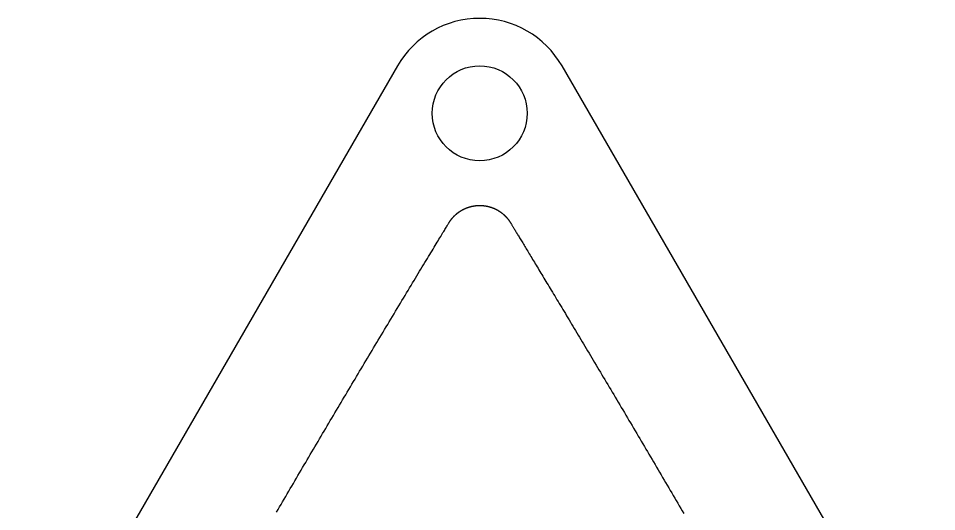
# Model space of a CAD drawing. Extents: x -3 to 136, y 0 to 121.
# Drawn here: x 52.1 to 81.09, y 105.88 to 121.47 of the extents above; entities that cross this region are included whole.
import ezdxf

# ---------------------------------------------------------------- set-up
doc = ezdxf.new("R2010")
doc.units = 0
doc.layers.get('0').update_dxf_attribs({"linetype": 'CONTINUOUS'})

msp = doc.modelspace()

# ---------------------------------------------------------------- linework, layer by layer
msp.add_lwpolyline([(69.26408, 119.9689, 0.57735027), (64.06792, 119.9689), (-2.59808, 4.5, 0.57735027), (0, 0), (133.332, 0, 0.57735027), (135.93008, 4.5)], format="xyb", close=True)
for points in [[(65.6923, 115.007, 0), (65.6951, 115.012, 0), (65.6978, 115.016, 0), (65.7005, 115.021, 0), (65.7033, 115.025, 0), (65.7061, 115.03, 0), (65.7089, 115.034, 0), (65.7117, 115.039, 0), (65.7145, 115.043, 0), (65.7174, 115.047, 0), (65.7203, 115.052, 0), (65.7232, 115.056, 0), (65.7261, 115.061, 0), (65.7291, 115.065, 0), (65.732, 115.069, 0), (65.735, 115.074, 0), (65.738, 115.078, 0), (65.741, 115.082, 0), (65.7441, 115.086, 0), (65.7472, 115.091, 0), (65.7502, 115.095, 0), (65.7533, 115.099, 0), (65.7565, 115.103, 0), (65.7596, 115.107, 0), (65.7628, 115.112, 0), (65.766, 115.116, 0), (65.7692, 115.12, 0), (65.7724, 115.124, 0), (65.7756, 115.128, 0), (65.7789, 115.132, 0), (65.7822, 115.136, 0), (65.7854, 115.14, 0), (65.7888, 115.144, 0), (65.7921, 115.149, 0), (65.7955, 115.153, 0), (65.7988, 115.157, 0), (65.8022, 115.161, 0), (65.8056, 115.165, 0), (65.8091, 115.168, 0), (65.8125, 115.172, 0), (65.816, 115.176, 0), (65.8194, 115.18, 0), (65.8229, 115.184, 0), (65.8265, 115.188, 0), (65.83, 115.192, 0), (65.8336, 115.196, 0), (65.8371, 115.2, 0), (65.8407, 115.203, 0), (65.8443, 115.207, 0), (65.848, 115.211, 0), (65.8516, 115.215, 0), (65.8553, 115.219, 0), (65.859, 115.222, 0), (65.8627, 115.226, 0), (65.8664, 115.23, 0), (65.8701, 115.233, 0), (65.8739, 115.237, 0), (65.8776, 115.241, 0), (65.8814, 115.244, 0), (65.8852, 115.248, 0), (65.8891, 115.252, 0), (65.8929, 115.255, 0), (65.8967, 115.259, 0), (65.9006, 115.262, 0), (65.9045, 115.266, 0), (65.9084, 115.269, 0), (65.9123, 115.273, 0), (65.9162, 115.276, 0), (65.9202, 115.28, 0), (65.9241, 115.283, 0), (65.9281, 115.286, 0), (65.9321, 115.29, 0), (65.9361, 115.293, 0), (65.9401, 115.297, 0), (65.9442, 115.3, 0), (65.9482, 115.303, 0), (65.9523, 115.307, 0), (65.9564, 115.31, 0), (65.9605, 115.313, 0), (65.9646, 115.316, 0), (65.9687, 115.32, 0), (65.9729, 115.323, 0), (65.977, 115.326, 0), (65.9812, 115.329, 0), (65.9854, 115.332, 0), (65.9896, 115.335, 0), (65.9938, 115.338, 0), (65.9981, 115.342, 0), (66.0023, 115.345, 0), (66.0066, 115.348, 0), (66.0108, 115.351, 0), (66.0151, 115.354, 0), (66.0194, 115.357, 0), (66.0237, 115.36, 0), (66.0281, 115.363, 0), (66.0324, 115.366, 0), (66.0368, 115.368, 0), (66.0411, 115.371, 0), (66.0455, 115.374, 0), (66.0499, 115.377, 0), (66.0543, 115.38, 0), (66.0588, 115.383, 0), (66.0632, 115.385, 0), (66.0677, 115.388, 0), (66.0721, 115.391, 0), (66.0766, 115.394, 0), (66.0811, 115.396, 0), (66.0856, 115.399, 0), (66.0901, 115.402, 0), (66.0947, 115.404, 0), (66.0992, 115.407, 0), (66.1038, 115.41, 0), (66.1083, 115.412, 0), (66.1129, 115.415, 0), (66.1175, 115.417, 0), (66.1221, 115.42, 0), (66.1267, 115.422, 0), (66.1313, 115.425, 0), (66.1359, 115.427, 0), (66.1406, 115.43, 0), (66.1452, 115.432, 0), (66.1499, 115.434, 0), (66.1546, 115.437, 0), (66.1593, 115.439, 0), (66.1639, 115.442, 0), (66.1686, 115.444, 0), (66.1734, 115.446, 0), (66.1781, 115.448, 0), (66.1828, 115.451, 0), (66.1876, 115.453, 0), (66.1923, 115.455, 0), (66.1971, 115.457, 0), (66.2018, 115.459, 0), (66.2066, 115.461, 0), (66.2114, 115.463, 0), (66.2162, 115.466, 0), (66.221, 115.468, 0), (66.2258, 115.47, 0), (66.2306, 115.472, 0), (66.2355, 115.474, 0), (66.2403, 115.476, 0), (66.2452, 115.478, 0), (66.25, 115.479, 0), (66.2549, 115.481, 0), (66.2598, 115.483, 0), (66.2647, 115.485, 0), (66.2696, 115.487, 0), (66.2745, 115.489, 0), (66.2794, 115.491, 0), (66.2843, 115.492, 0), (66.2892, 115.494, 0), (66.2941, 115.496, 0), (66.2991, 115.497, 0), (66.304, 115.499, 0), (66.309, 115.501, 0), (66.314, 115.502, 0), (66.3189, 115.504, 0), (66.3239, 115.506, 0), (66.3289, 115.507, 0), (66.3339, 115.509, 0), (66.3389, 115.51, 0), (66.3439, 115.512, 0), (66.3489, 115.513, 0), (66.3539, 115.515, 0), (66.359, 115.516, 0), (66.364, 115.517, 0), (66.369, 115.519, 0), (66.3741, 115.52, 0), (66.3791, 115.521, 0), (66.3842, 115.523, 0), (66.3893, 115.524, 0), (66.3944, 115.525, 0), (66.3994, 115.527, 0), (66.4045, 115.528, 0), (66.4096, 115.529, 0), (66.4147, 115.53, 0), (66.4198, 115.531, 0), (66.4249, 115.532, 0), (66.43, 115.533, 0), (66.4352, 115.535, 0), (66.4403, 115.536, 0), (66.4454, 115.537, 0), (66.4506, 115.538, 0), (66.4557, 115.539, 0), (66.4609, 115.54, 0), (66.466, 115.54, 0), (66.4712, 115.541, 0), (66.4763, 115.542, 0), (66.4815, 115.543, 0), (66.4867, 115.544, 0), (66.4919, 115.545, 0), (66.4971, 115.546, 0), (66.5022, 115.546, 0), (66.5074, 115.547, 0), (66.5126, 115.548, 0), (66.5178, 115.548, 0), (66.523, 115.549, 0), (66.5282, 115.55, 0), (66.5335, 115.55, 0), (66.5387, 115.551, 0), (66.5439, 115.552, 0), (66.5491, 115.552, 0), (66.5543, 115.553, 0), (66.5595, 115.553, 0), (66.5647, 115.554, 0), (66.57, 115.554, 0), (66.5752, 115.555, 0), (66.5804, 115.555, 0), (66.5856, 115.555, 0), (66.5908, 115.556, 0), (66.5961, 115.556, 0), (66.6013, 115.556, 0), (66.6065, 115.557, 0), (66.6117, 115.557, 0), (66.617, 115.557, 0), (66.6222, 115.557, 0), (66.6274, 115.558, 0), (66.6326, 115.558, 0), (66.6379, 115.558, 0), (66.6431, 115.558, 0), (66.6483, 115.558, 0), (66.6535, 115.558, 0), (66.6588, 115.558, 0), (66.664, 115.558, 0), (66.6692, 115.558, 0), (66.6745, 115.558, 0), (66.6797, 115.558, 0), (66.6849, 115.558, 0), (66.6901, 115.558, 0), (66.6954, 115.558, 0), (66.7006, 115.558, 0), (66.7058, 115.557, 0), (66.711, 115.557, 0), (66.7162, 115.557, 0), (66.7215, 115.557, 0), (66.7267, 115.557, 0), (66.7319, 115.556, 0), (66.7371, 115.556, 0), (66.7423, 115.556, 0), (66.7475, 115.555, 0), (66.7527, 115.555, 0), (66.7579, 115.554, 0), (66.7632, 115.554, 0), (66.7684, 115.554, 0), (66.7736, 115.553, 0), (66.7788, 115.553, 0), (66.784, 115.552, 0), (66.7892, 115.551, 0), (66.7944, 115.551, 0), (66.7995, 115.55, 0), (66.8047, 115.55, 0), (66.8099, 115.549, 0), (66.8151, 115.548, 0), (66.8203, 115.548, 0), (66.8255, 115.547, 0), (66.8306, 115.546, 0), (66.8358, 115.545, 0), (66.841, 115.545, 0), (66.8461, 115.544, 0), (66.8513, 115.543, 0), (66.8565, 115.542, 0), (66.8616, 115.541, 0), (66.8668, 115.54, 0), (66.8719, 115.539, 0), (66.8771, 115.538, 0), (66.8822, 115.537, 0), (66.8873, 115.536, 0), (66.8925, 115.535, 0), (66.8976, 115.534, 0), (66.9027, 115.533, 0), (66.9079, 115.532, 0), (66.913, 115.531, 0), (66.9181, 115.53, 0), (66.9232, 115.529, 0), (66.9283, 115.528, 0), (66.9334, 115.526, 0), (66.9385, 115.525, 0), (66.9436, 115.524, 0), (66.9487, 115.523, 0), (66.9538, 115.521, 0), (66.9588, 115.52, 0), (66.9639, 115.519, 0), (66.969, 115.517, 0), (66.974, 115.516, 0), (66.9791, 115.514, 0), (66.9841, 115.513, 0), (66.9891, 115.511, 0), (66.9941, 115.51, 0), (66.9992, 115.508, 0), (67.0042, 115.507, 0), (67.0092, 115.505, 0), (67.0141, 115.504, 0), (67.0191, 115.502, 0), (67.0241, 115.5, 0), (67.0291, 115.499, 0), (67.034, 115.497, 0), (67.039, 115.495, 0), (67.0439, 115.494, 0), (67.0488, 115.492, 0), (67.0538, 115.49, 0), (67.0587, 115.488, 0), (67.0636, 115.487, 0), (67.0685, 115.485, 0), (67.0734, 115.483, 0), (67.0782, 115.481, 0), (67.0831, 115.479, 0), (67.088, 115.477, 0), (67.0928, 115.475, 0), (67.0977, 115.473, 0), (67.1025, 115.471, 0), (67.1073, 115.469, 0), (67.1121, 115.467, 0), (67.1169, 115.465, 0), (67.1217, 115.463, 0), (67.1265, 115.461, 0), (67.1313, 115.459, 0), (67.136, 115.457, 0), (67.1408, 115.454, 0), (67.1455, 115.452, 0), (67.1503, 115.45, 0), (67.155, 115.448, 0), (67.1597, 115.446, 0), (67.1644, 115.443, 0), (67.1691, 115.441, 0), (67.1738, 115.439, 0), (67.1784, 115.436, 0), (67.1831, 115.434, 0), (67.1878, 115.432, 0), (67.1924, 115.429, 0), (67.197, 115.427, 0), (67.2016, 115.424, 0), (67.2062, 115.422, 0), (67.2108, 115.419, 0), (67.2154, 115.417, 0), (67.22, 115.414, 0), (67.2245, 115.412, 0), (67.2291, 115.409, 0), (67.2336, 115.407, 0), (67.2381, 115.404, 0), (67.2427, 115.401, 0), (67.2472, 115.399, 0), (67.2516, 115.396, 0), (67.2561, 115.393, 0), (67.2606, 115.391, 0), (67.265, 115.388, 0), (67.2695, 115.385, 0), (67.2739, 115.382, 0), (67.2783, 115.379, 0), (67.2827, 115.377, 0), (67.2871, 115.374, 0), (67.2915, 115.371, 0), (67.2959, 115.368, 0), (67.3002, 115.365, 0), (67.3046, 115.362, 0), (67.3089, 115.359, 0), (67.3132, 115.356, 0), (67.3175, 115.353, 0), (67.3218, 115.35, 0), (67.3261, 115.347, 0), (67.3303, 115.344, 0), (67.3346, 115.341, 0), (67.3388, 115.338, 0), (67.343, 115.335, 0), (67.3472, 115.332, 0), (67.3514, 115.329, 0), (67.3556, 115.325, 0), (67.3598, 115.322, 0), (67.3639, 115.319, 0), (67.3681, 115.316, 0), (67.3722, 115.313, 0), (67.3763, 115.309, 0), (67.3804, 115.306, 0), (67.3844, 115.303, 0), (67.3885, 115.299, 0), (67.3925, 115.296, 0), (67.3965, 115.293, 0), (67.4005, 115.289, 0), (67.4045, 115.286, 0), (67.4085, 115.283, 0), (67.4124, 115.279, 0), (67.4164, 115.276, 0), (67.4203, 115.272, 0), (67.4242, 115.269, 0), (67.4281, 115.265, 0), (67.432, 115.262, 0), (67.4358, 115.258, 0), (67.4397, 115.255, 0), (67.4435, 115.251, 0), (67.4473, 115.247, 0), (67.4511, 115.244, 0), (67.4548, 115.24, 0), (67.4586, 115.237, 0), (67.4623, 115.233, 0), (67.466, 115.229, 0), (67.4697, 115.226, 0), (67.4734, 115.222, 0), (67.4771, 115.218, 0), (67.4807, 115.214, 0), (67.4844, 115.211, 0), (67.488, 115.207, 0), (67.4916, 115.203, 0), (67.4952, 115.199, 0), (67.4987, 115.195, 0), (67.5023, 115.192, 0), (67.5058, 115.188, 0), (67.5093, 115.184, 0), (67.5128, 115.18, 0), (67.5163, 115.176, 0), (67.5197, 115.172, 0), (67.5232, 115.168, 0), (67.5266, 115.164, 0), (67.53, 115.16, 0), (67.5333, 115.156, 0), (67.5367, 115.152, 0), (67.5401, 115.148, 0), (67.5434, 115.144, 0), (67.5467, 115.14, 0), (67.55, 115.136, 0), (67.5532, 115.132, 0), (67.5565, 115.128, 0), (67.5597, 115.124, 0), (67.5629, 115.12, 0), (67.5661, 115.116, 0), (67.5693, 115.112, 0), (67.5725, 115.107, 0), (67.5756, 115.103, 0), (67.5787, 115.099, 0), (67.5818, 115.095, 0), (67.5849, 115.091, 0), (67.588, 115.086, 0), (67.591, 115.082, 0), (67.594, 115.078, 0), (67.597, 115.073, 0), (67.6, 115.069, 0), (67.603, 115.065, 0), (67.6059, 115.061, 0), (67.6088, 115.056, 0), (67.6117, 115.052, 0), (67.6146, 115.047, 0), (67.6175, 115.043, 0), (67.6203, 115.039, 0), (67.6231, 115.034, 0), (67.6259, 115.03, 0), (67.6287, 115.025, 0), (67.6315, 115.021, 0), (67.6342, 115.016, 0), (67.6369, 115.012, 0), (67.6397, 115.007, 0)], [(60.2482, 105.866, 0), (60.2964, 105.948, 0), (60.3446, 106.031, 0), (60.3928, 106.114, 0), (60.4411, 106.196, 0), (60.4895, 106.279, 0), (60.5378, 106.362, 0), (60.5863, 106.445, 0), (60.6348, 106.528, 0), (60.6833, 106.611, 0), (60.7319, 106.693, 0), (60.7805, 106.777, 0), (60.8292, 106.86, 0), (60.8779, 106.943, 0), (60.9267, 107.026, 0), (60.9754, 107.109, 0), (61.0242, 107.192, 0), (61.0729, 107.275, 0), (61.1216, 107.358, 0), (61.1702, 107.441, 0), (61.2189, 107.523, 0), (61.2675, 107.606, 0), (61.3161, 107.689, 0), (61.3648, 107.771, 0), (61.4134, 107.854, 0), (61.462, 107.936, 0), (61.5106, 108.019, 0), (61.5592, 108.101, 0), (61.6077, 108.183, 0), (61.6563, 108.266, 0), (61.7049, 108.348, 0), (61.7535, 108.43, 0), (61.802, 108.513, 0), (61.8506, 108.595, 0), (61.8992, 108.677, 0), (61.9478, 108.759, 0), (61.9964, 108.841, 0), (62.045, 108.923, 0), (62.0936, 109.005, 0), (62.1422, 109.087, 0), (62.1908, 109.169, 0), (62.2395, 109.251, 0), (62.2881, 109.333, 0), (62.3368, 109.415, 0), (62.3855, 109.497, 0), (62.4342, 109.579, 0), (62.4829, 109.662, 0), (62.5317, 109.744, 0), (62.5804, 109.826, 0), (62.6292, 109.908, 0), (62.678, 109.99, 0), (62.7268, 110.072, 0), (62.7757, 110.154, 0), (62.8246, 110.236, 0), (62.8735, 110.318, 0), (62.9225, 110.4, 0), (62.9714, 110.482, 0), (63.0204, 110.564, 0), (63.0695, 110.647, 0), (63.1186, 110.729, 0), (63.1677, 110.811, 0), (63.2168, 110.893, 0), (63.266, 110.976, 0), (63.3153, 111.058, 0), (63.3645, 111.14, 0), (63.4139, 111.223, 0), (63.4632, 111.305, 0), (63.5126, 111.388, 0), (63.5621, 111.471, 0), (63.6116, 111.553, 0), (63.6611, 111.636, 0), (63.7107, 111.719, 0), (63.7604, 111.801, 0), (63.8101, 111.884, 0), (63.8599, 111.967, 0), (63.9097, 112.05, 0), (63.9595, 112.133, 0), (64.0095, 112.217, 0), (64.0595, 112.3, 0), (64.1095, 112.383, 0), (64.1596, 112.466, 0), (64.2096, 112.55, 0), (64.2591, 112.632, 0), (64.3081, 112.713, 0), (64.3566, 112.794, 0), (64.4047, 112.874, 0), (64.4522, 112.953, 0), (64.4991, 113.031, 0), (64.5455, 113.108, 0), (64.5913, 113.184, 0), (64.6365, 113.259, 0), (64.681, 113.333, 0), (64.7249, 113.405, 0), (64.7681, 113.477, 0), (64.8106, 113.547, 0), (64.8524, 113.617, 0), (64.8935, 113.685, 0), (64.9338, 113.752, 0), (64.9733, 113.817, 0), (65.012, 113.881, 0), (65.0499, 113.944, 0), (65.0869, 114.005, 0), (65.1231, 114.065, 0), (65.1584, 114.124, 0), (65.1928, 114.181, 0), (65.2263, 114.236, 0), (65.2588, 114.29, 0), (65.2904, 114.342, 0), (65.3209, 114.393, 0), (65.3505, 114.441, 0), (65.379, 114.489, 0), (65.4065, 114.534, 0), (65.4329, 114.578, 0), (65.4582, 114.62, 0), (65.4824, 114.66, 0), (65.5055, 114.698, 0), (65.5274, 114.734, 0), (65.5481, 114.768, 0), (65.5676, 114.801, 0), (65.5859, 114.831, 0), (65.603, 114.859, 0), (65.6188, 114.885, 0), (65.6333, 114.909, 0), (65.6465, 114.931, 0), (65.6584, 114.951, 0), (65.669, 114.969, 0), (65.6782, 114.984, 0), (65.686, 114.997, 0), (65.6923, 115.007, 0)], [(67.6397, 115.007, 0), (67.644, 115, 0), (67.649, 114.992, 0), (67.6545, 114.983, 0), (67.6607, 114.972, 0), (67.6675, 114.961, 0), (67.6749, 114.949, 0), (67.6829, 114.936, 0), (67.6915, 114.921, 0), (67.7007, 114.906, 0), (67.7105, 114.89, 0), (67.7209, 114.873, 0), (67.7318, 114.855, 0), (67.7434, 114.836, 0), (67.7555, 114.816, 0), (67.7681, 114.795, 0), (67.7813, 114.773, 0), (67.7951, 114.75, 0), (67.8095, 114.726, 0), (67.8243, 114.702, 0), (67.8398, 114.676, 0), (67.8558, 114.65, 0), (67.8723, 114.622, 0), (67.8893, 114.594, 0), (67.9069, 114.565, 0), (67.925, 114.535, 0), (67.9436, 114.504, 0), (67.9628, 114.473, 0), (67.9824, 114.44, 0), (68.0026, 114.407, 0), (68.0233, 114.373, 0), (68.0444, 114.338, 0), (68.0661, 114.302, 0), (68.0883, 114.265, 0), (68.1109, 114.228, 0), (68.134, 114.19, 0), (68.1576, 114.151, 0), (68.1817, 114.111, 0), (68.2063, 114.07, 0), (68.2313, 114.029, 0), (68.2568, 113.986, 0), (68.2827, 113.943, 0), (68.3092, 113.9, 0), (68.336, 113.855, 0), (68.3633, 113.81, 0), (68.391, 113.764, 0), (68.4192, 113.717, 0), (68.4478, 113.67, 0), (68.4769, 113.622, 0), (68.5064, 113.573, 0), (68.5362, 113.523, 0), (68.5666, 113.473, 0), (68.5973, 113.422, 0), (68.6284, 113.371, 0), (68.6599, 113.318, 0), (68.6919, 113.265, 0), (68.7242, 113.212, 0), (68.7569, 113.157, 0), (68.79, 113.102, 0), (68.8235, 113.047, 0), (68.8574, 112.99, 0), (68.8917, 112.933, 0), (68.9263, 112.876, 0), (68.9613, 112.818, 0), (68.9966, 112.759, 0), (69.0324, 112.7, 0), (69.0684, 112.64, 0), (69.1048, 112.579, 0), (69.1416, 112.518, 0), (69.1787, 112.456, 0), (69.2162, 112.394, 0), (69.254, 112.331, 0), (69.2921, 112.267, 0), (69.3305, 112.203, 0), (69.3693, 112.139, 0), (69.4083, 112.073, 0), (69.4477, 112.008, 0), (69.4874, 111.942, 0), (69.5274, 111.875, 0), (69.5677, 111.808, 0), (69.6083, 111.74, 0), (69.6492, 111.672, 0), (69.6904, 111.603, 0), (69.7319, 111.534, 0), (69.7736, 111.464, 0), (69.8157, 111.394, 0), (69.858, 111.323, 0), (69.9005, 111.252, 0), (69.9433, 111.18, 0), (69.9864, 111.108, 0), (70.0298, 111.036, 0), (70.0734, 110.963, 0), (70.1172, 110.889, 0), (70.1613, 110.815, 0), (70.2056, 110.741, 0), (70.2501, 110.666, 0), (70.2949, 110.591, 0), (70.3399, 110.516, 0), (70.3852, 110.44, 0), (70.4306, 110.364, 0), (70.4763, 110.287, 0), (70.5221, 110.21, 0), (70.5682, 110.133, 0), (70.6145, 110.055, 0), (70.661, 109.977, 0), (70.7076, 109.898, 0), (70.7545, 109.82, 0), (70.8015, 109.74, 0), (70.8488, 109.661, 0), (70.8962, 109.581, 0), (70.9437, 109.501, 0), (70.9915, 109.421, 0), (71.0394, 109.34, 0), (71.0874, 109.259, 0), (71.1356, 109.178, 0), (71.184, 109.096, 0), (71.2325, 109.014, 0), (71.2812, 108.932, 0), (71.33, 108.85, 0), (71.3788, 108.767, 0), (71.4277, 108.684, 0), (71.4765, 108.602, 0), (71.5252, 108.519, 0), (71.5739, 108.437, 0), (71.6226, 108.355, 0), (71.6711, 108.272, 0), (71.7197, 108.19, 0), (71.7682, 108.108, 0), (71.8166, 108.026, 0), (71.865, 107.944, 0), (71.9133, 107.862, 0), (71.9616, 107.78, 0), (72.0098, 107.698, 0), (72.058, 107.616, 0), (72.1061, 107.534, 0), (72.1542, 107.453, 0), (72.2023, 107.371, 0), (72.2502, 107.289, 0), (72.2982, 107.207, 0), (72.3461, 107.126, 0), (72.394, 107.044, 0), (72.4418, 106.963, 0), (72.4896, 106.881, 0), (72.5373, 106.8, 0), (72.585, 106.718, 0), (72.6327, 106.637, 0), (72.6803, 106.556, 0), (72.7279, 106.474, 0), (72.7754, 106.393, 0), (72.8229, 106.312, 0), (72.8704, 106.231, 0), (72.9178, 106.15, 0), (72.9652, 106.068, 0), (73.0126, 105.987, 0), (73.0599, 105.906, 0), (73.1072, 105.825, 0)]]:
    msp.add_polyline3d(points)
msp.add_circle((66.666, 118.4689), 1.5)

doc.saveas('drawing.dxf')
